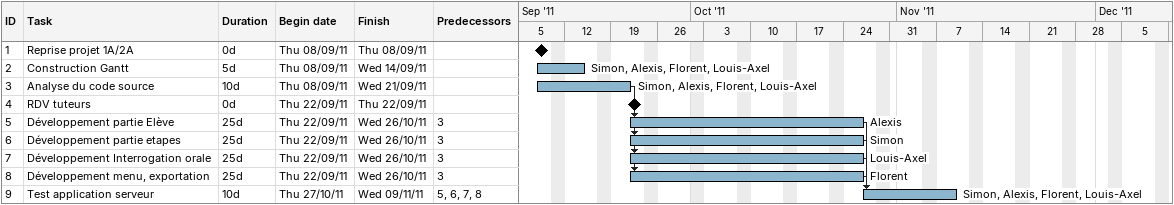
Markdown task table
| ID | Task | Duration | Start | Finish | Predecessors | Resources |
|---|---|---|---|---|---|---|
| 1 | Reprise projet 1A/2A | 0d | 2011-09-08 | 2011-09-08 |  |  |
| 2 | Construction Gantt | 5d | 2011-09-08 | 2011-09-14 |  | Simon, Alexis, Florent, Louis-Axel |
| 3 | Analyse du code source | 10d | 2011-09-08 | 2011-09-21 |  | Simon, Alexis, Florent, Louis-Axel |
| 4 | RDV tuteurs | 0d | 2011-09-22 | 2011-09-22 |  |  |
| 5 | Développement partie Elève | 25d | 2011-09-22 | 2011-10-26 | 3 | Alexis |
| 6 | Développement partie etapes | 25d | 2011-09-22 | 2011-10-26 | 3 | Simon |
| 7 | Développement Interrogation orale | 25d | 2011-09-22 | 2011-10-26 | 3 | Louis-Axel |
| 8 | Développement menu, exportation | 25d | 2011-09-22 | 2011-10-26 | 3 | Florent |
| 9 | Test application serveur | 10d | 2011-10-27 | 2011-11-09 | 5, 6, 7, 8 | Simon, Alexis, Florent, Louis-Axel |
